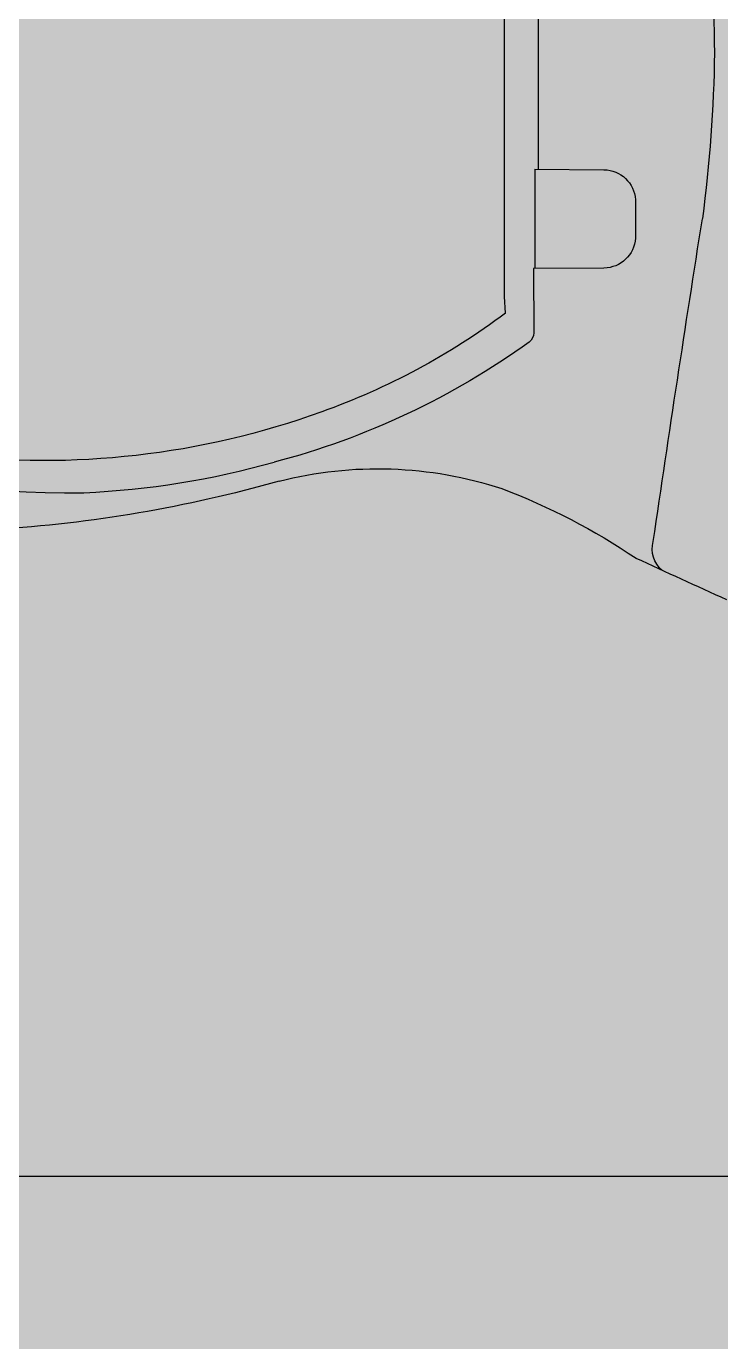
# Model space of a CAD drawing. Header units: metres. Extents: x 587 to 1372, y 780 to 1385.
# Drawn here: x 1346.639 to 1346.913, y 896.286 to 896.805 of the extents above; entities that cross this region are included whole.
import ezdxf

# ---------------------------------------------------------------- set-up
doc = ezdxf.new("R2010")
doc.units = ezdxf.units.M
doc.layers.get('DEFPOINTS').update_dxf_attribs({"lineweight": 5})
doc.layers.add('A-BATHROOMS', color=64, linetype='Continuous', lineweight=30)
doc.layers.add('A-WALLS', color=1, linetype='Continuous', lineweight=25)
doc.layers.add('SP_BUILDINGS_NEW_HATCH', color=9, linetype='Continuous', lineweight=13, true_color=0x808080, transparency=0.5)
doc.styles.get("Standard").update_dxf_attribs({"font": 'arial.ttf'})

# ---------------------------------------------------------------- blocks, each defined once
blk = doc.blocks.new('Kohler Gabrielle 3615pln')
for p, q in [((-2.304, -9.275), (-2.906, -9.275)), ((-3.375, -9.768), (-3.385, -10.869)), ((-1.826, -10.849), (-1.835, -9.768)), ((-3.385, -10.869), (-4.39, -10.866)), ((-1.826, -10.849), (-3.384, -10.849)), ((-1.826, -10.794), (1.826, -10.794)), ((-4.083, -11.309), (-3.821, -11.326)), ((-3.821, -11.326), (3.821, -11.322))]:
    blk.add_line(p, q)
for centre, radius, start, end in [((153.492, 65.535), 177.908, 204.35783, 204.86163), ((0.274, -29.804), 21.77, 90.7199, 97.5885), ((-0.274, -29.804), 21.77, 82.4115, 89.2801), ((-72.308, 433.654), 447.343, 278.30855, 278.96457), ((-7.784, -8.578), 0.433, 219.9652, 285.9682), ((-16.438, -15.017), 10.273, 20.8143, 34.0629), ((-2.88, -9.769), 0.495, 93.0407, 179.7966), ((-2.332, -9.771), 0.497, 0.4104, 86.7523), ((-4.39, -11.054), 0.188, 89.9535, 141.6541), ((5.351, -18.042), 12.176, 144.3008, 165.2243), ((4.802, -17.94), 11.087, 143.2658, 160.2323), ((-12.742, -13.313), 6.219, 345.6261, 18.243), ((6.398, -18.545), 12.794, 160.1009, 213.3819), ((13.739, -20.641), 21.259, 164.2128, 176.377), ((6.107, -18.49), 13.024, 164.166, 177.4724), ((6.936, -18.189), 13.843, 178.8692, 218.6317)]:
    blk.add_arc(centre, radius, start, end)
at = {"layer": 'DEFPOINTS'}
for tag, p in [('MODELNUMBER', (-0.003, 0.005)), ('TRADENAME', (-0.003, 0.004)), ('PRODUCT', (-0.003, 0.002)), ('MATERIAL', (-0.003, 0.001))]:
    blk.add_attdef(tag, p, '', height=0.001, dxfattribs=at)

msp = doc.modelspace()

# ---------------------------------------------------------------- hatches: boundary and pattern name
at = {"layer": 'SP_BUILDINGS_NEW_HATCH', "transparency": 33554495}
h = msp.add_hatch(color=256, dxfattribs=at)
h.dxf.hatch_style = 2
h.paths.add_polyline_path([(1343.89195, 898.30095), (1356.21695, 898.30095), (1356.21695, 875.47616), (1343.89195, 875.47616)])

# ---------------------------------------------------------------- linework, layer by layer
at = {"layer": 'A-WALLS'}
msp.add_line((1347.11445, 896.35095), (1345.61445, 896.35095), dxfattribs=at)

# ---------------------------------------------------------------- block references
at = {"layer": 'A-BATHROOMS', "xscale": -0.025146, "yscale": 0.025146, "zscale": 0.025146, "rotation": 270}
msp.add_blockref('Kohler Gabrielle 3615pln', (1347.11216, 896.79406), dxfattribs=at)

doc.saveas('drawing.dxf')
